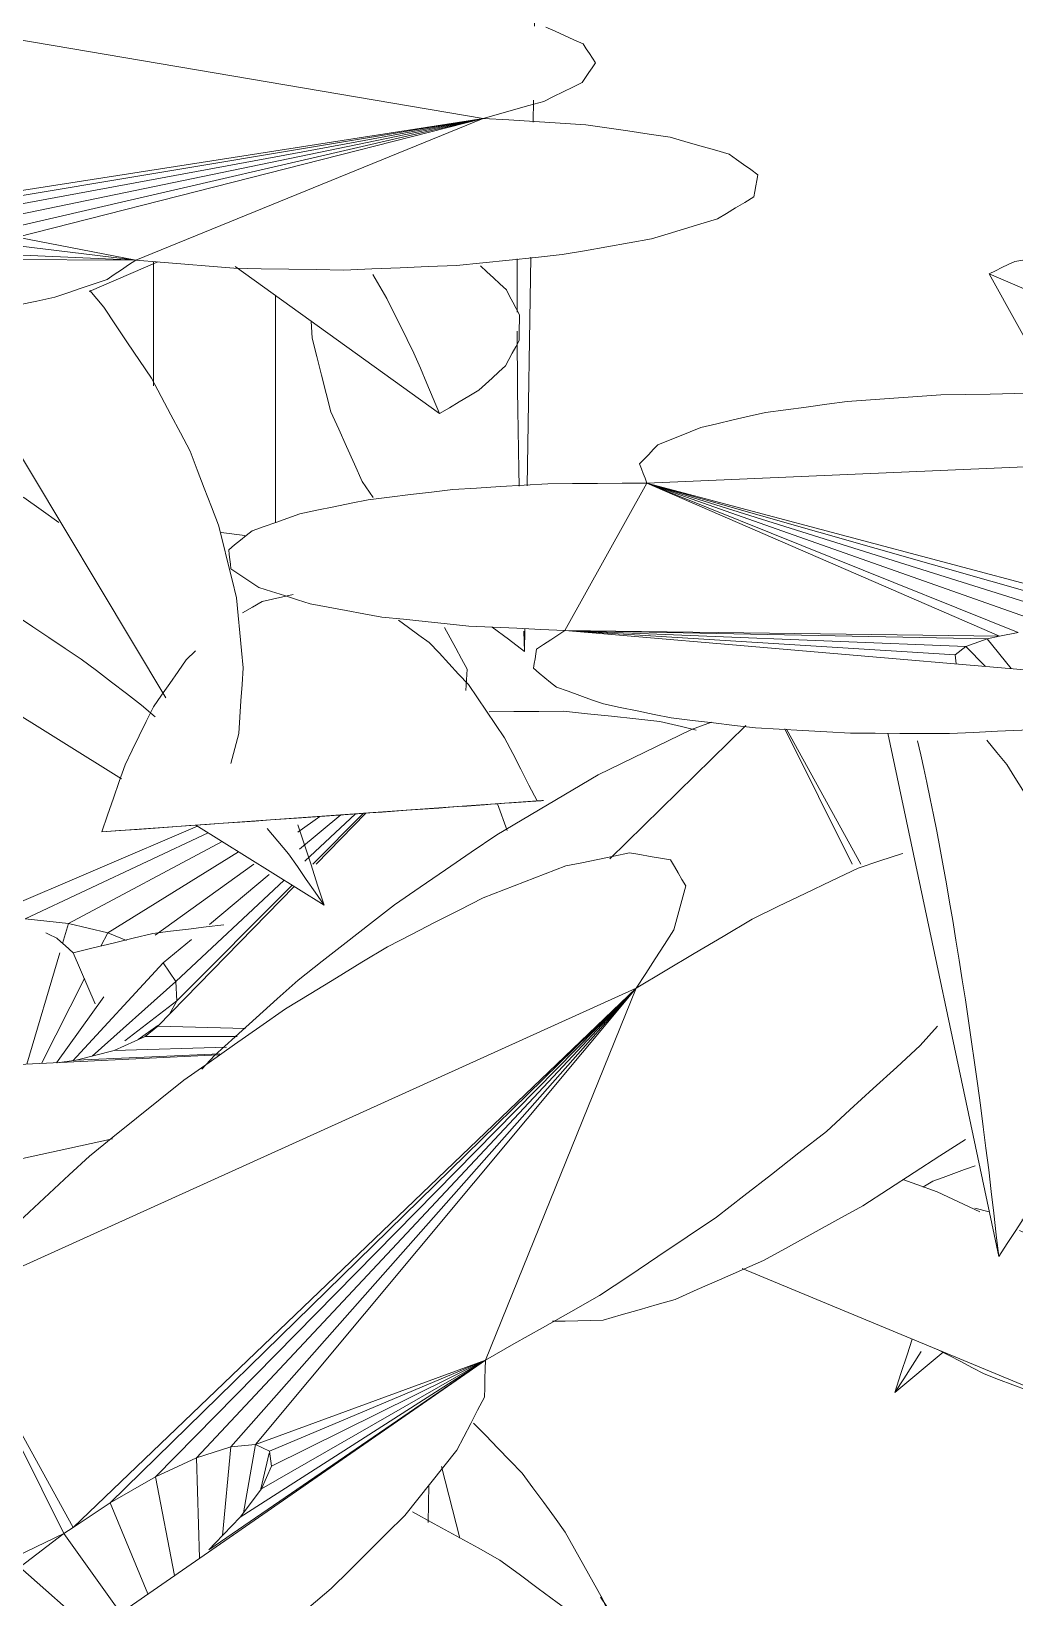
# Model space of a CAD drawing. Header units: metres. Extents: x 10.2 to 20.8, y -0.2 to 6.6.
# Drawn here: x 15.1261 to 15.1744, y 2.3314 to 2.4084 of the extents above; entities that cross this region are included whole.
import ezdxf

# ---------------------------------------------------------------- set-up
doc = ezdxf.new("R2010")
doc.units = ezdxf.units.M
for name, color, linetype, lineweight in [('Importações nas famílias', 250, 'Continuous', 5), ('Luminárias', 7, 'Continuous', 5), ('Vegetação', 7, 'Continuous', 5)]:
    doc.layers.add(name, color=color, linetype=linetype, lineweight=lineweight)

# ---------------------------------------------------------------- blocks, each defined once
blk = doc.blocks.new('Planta_pergolado_12200 - plantas pergolado_skp_Component_12-V4189-Corte 3')
at = {"layer": 'Importações nas famílias'}
for p, q in [((15.150804, 2.408606), (15.150938, 2.416777)), ((15.150728, 2.40389), (15.150745, 2.404974)), ((15.150437, 2.386036), (15.15062, 2.397265)), ((15.139823, 2.394118), (15.139883, 2.393281)), ((15.150304, 2.377902), (15.150323, 2.37902)), ((15.150304, 2.377902), (15.150269, 2.378893))]:
    blk.add_line(p, q, dxfattribs=at)
at = {"layer": 'Importações nas famílias', "flags": 128}
for points in [[(15.150938, 2.416777), (15.150129, 2.416131), (15.14932, 2.415484), (15.148512, 2.414837), (15.147703, 2.414191)], [(15.1507, 2.414945), (15.150759, 2.415403), (15.150819, 2.415861), (15.150878, 2.416319), (15.150938, 2.416777)], [(15.150491, 2.412752), (15.150543, 2.4133), (15.150595, 2.413849), (15.150647, 2.414397), (15.1507, 2.414945)], [(15.147703, 2.414191), (15.147011, 2.413448), (15.146318, 2.412706), (15.145626, 2.411963), (15.144934, 2.411221)], [(15.150312, 2.410222), (15.150357, 2.410855), (15.150401, 2.411487), (15.150446, 2.41212), (15.150491, 2.412752)], [(15.144934, 2.411221), (15.144374, 2.4104), (15.143894, 2.409695)], [(15.15024, 2.408803), (15.150276, 2.409513), (15.150312, 2.410222)], [(15.149943, 2.394553), (15.149944, 2.395485), (15.149944, 2.396417), (15.149944, 2.397173)], [(15.149979, 2.38977), (15.14997, 2.390733), (15.149961, 2.391696), (15.149952, 2.392659), (15.149943, 2.393621)], [(15.139883, 2.393281), (15.140112, 2.392377), (15.140341, 2.391474), (15.14057, 2.39057), (15.140799, 2.389667)], [(15.150049, 2.386023), (15.150034, 2.38682), (15.150016, 2.387803), (15.149998, 2.388786), (15.149979, 2.38977)], [(15.140799, 2.389667), (15.141184, 2.388811), (15.14157, 2.387956), (15.141956, 2.3871), (15.142342, 2.386245)], [(15.142342, 2.386245), (15.142875, 2.385458), (15.142877, 2.385455)], [(15.148728, 2.379098), (15.149516, 2.3785), (15.150304, 2.377902)]]:
    blk.add_lwpolyline(points, dxfattribs=at)
blk = doc.blocks.new('Planta_pergolado_12200 - plantas pergolado_skp_Component_16-V4194-Corte 3')
blk.add_blockref('Planta_pergolado_12200 - plantas pergolado_skp_Component_12-V4189-Corte 3', (0, 0))
blk = doc.blocks.new('Planta_pergolado_12200 - plantas pergolado_skp_Component_12-V4246-Corte 3')
at = {"layer": 'Importações nas famílias'}
for p, q in [((15.176937, 2.352963), (15.176366, 2.352975)), ((15.170364, 2.351883), (15.169874, 2.351593)), ((15.175717, 2.341351), (15.176538, 2.341125)), ((15.195085, 2.338851), (15.190567, 2.340861))]:
    blk.add_line(p, q, dxfattribs=at)
at = {"layer": 'Importações nas famílias', "flags": 128}
for points in [[(15.179277, 2.352507), (15.178692, 2.352621), (15.178107, 2.352735), (15.177522, 2.352849), (15.176937, 2.352963)], [(15.172456, 2.352649), (15.171933, 2.352458), (15.17141, 2.352266), (15.170887, 2.352075), (15.170364, 2.351883)], [(15.181649, 2.351647), (15.181056, 2.351862), (15.180463, 2.352077), (15.17987, 2.352292), (15.179277, 2.352507)], [(15.184026, 2.350394), (15.183432, 2.350707), (15.182837, 2.35102), (15.182243, 2.351334), (15.181649, 2.351647)], [(15.186382, 2.348761), (15.185793, 2.349169), (15.185204, 2.349577), (15.184615, 2.349985), (15.184026, 2.350394)], [(15.188692, 2.346766), (15.188115, 2.347264), (15.187537, 2.347763), (15.18696, 2.348262), (15.186382, 2.348761)], [(15.190929, 2.344431), (15.190369, 2.345015), (15.18981, 2.345598), (15.189251, 2.346182), (15.188692, 2.346766)], [(15.193068, 2.341783), (15.192533, 2.342445), (15.191998, 2.343107), (15.191463, 2.343769), (15.190929, 2.344431)], [(15.170595, 2.34363), (15.171169, 2.343327), (15.171744, 2.343025), (15.172318, 2.342722), (15.172892, 2.34242)], [(15.172892, 2.34242), (15.173599, 2.342153), (15.174305, 2.341885), (15.175011, 2.341618), (15.175717, 2.341351)], [(15.195085, 2.338851), (15.194581, 2.339584), (15.194077, 2.340317), (15.193572, 2.34105), (15.193068, 2.341783)], [(15.19208, 2.338902), (15.192947, 2.338887), (15.194016, 2.338869), (15.195085, 2.338851)]]:
    blk.add_lwpolyline(points, dxfattribs=at)
blk = doc.blocks.new('Planta_pergolado_12200 - plantas pergolado_skp_Component_12-V4247-Corte 3')
at = {"layer": 'Importações nas famílias'}
for p, q in [((15.145572, 2.33512), (15.145602, 2.336965)), ((15.144757, 2.322996), (15.144757, 2.323928)), ((15.145253, 2.315542), (15.145393, 2.324123)), ((15.145118, 2.307277), (15.145092, 2.308001)), ((15.145118, 2.307277), (15.14513, 2.307985))]:
    blk.add_line(p, q, dxfattribs=at)
at = {"layer": 'Importações nas famílias', "flags": 128}
for points in [[(15.134564, 2.324516), (15.13463, 2.323586), (15.134697, 2.322656)], [(15.144793, 2.319145), (15.144784, 2.320108), (15.144775, 2.321071), (15.144766, 2.322033), (15.144757, 2.322996)], [(15.134697, 2.322656), (15.134926, 2.321752), (15.135155, 2.320849), (15.135384, 2.319945)], [(15.144848, 2.316195), (15.14483, 2.317178), (15.144812, 2.318161), (15.144793, 2.319145)], [(15.143542, 2.308472), (15.14433, 2.307875), (15.145118, 2.307277)]]:
    blk.add_lwpolyline(points, dxfattribs=at)
blk = doc.blocks.new('Planta_pergolado_12200 - plantas pergolado_skp_Component_12-V4248-Corte 3')
at = {"layer": 'Importações nas famílias'}
for p, q in [((15.202695, 2.37003), (15.201485, 2.369021)), ((15.202695, 2.37003), (15.201717, 2.369891)), ((15.196864, 2.365166), (15.191731, 2.360884)), ((15.183978, 2.354417), (15.180926, 2.351871)), ((15.170887, 2.343496), (15.168511, 2.341514))]:
    blk.add_line(p, q, dxfattribs=at)
at = {"layer": 'Importações nas famílias', "flags": 128}
for points in [[(15.20137, 2.369542), (15.202033, 2.369786), (15.202695, 2.37003)], [(15.194936, 2.368527), (15.194001, 2.368193), (15.193067, 2.367859), (15.192132, 2.367525), (15.191197, 2.367192)], [(15.191197, 2.367192), (15.1903, 2.366765), (15.189402, 2.366339), (15.188505, 2.365912), (15.187607, 2.365486)], [(15.193969, 2.365884), (15.194755, 2.366328), (15.195541, 2.366773)], [(15.187607, 2.365486), (15.186757, 2.364971), (15.186027, 2.364529)], [(15.190685, 2.363764), (15.191506, 2.364294), (15.192327, 2.364824), (15.193148, 2.365354), (15.193969, 2.365884)], [(15.189228, 2.362712), (15.189849, 2.36316), (15.190685, 2.363764)], [(15.177715, 2.352944), (15.178481, 2.353677), (15.179246, 2.35441), (15.180012, 2.355143), (15.180778, 2.355876)], [(15.16935, 2.344134), (15.169103, 2.343363), (15.168807, 2.342438), (15.168511, 2.341514)], [(15.168511, 2.341514), (15.168943, 2.342183), (15.169374, 2.342851), (15.169806, 2.34352)]]:
    blk.add_lwpolyline(points, dxfattribs=at)
blk = doc.blocks.new('Planta_pergolado_12200 - plantas pergolado_skp_Component_17-V4250-Corte 3')
at = {"layer": 'Importações nas famílias'}
for p, q in [((15.135408, 2.383746), (15.136573, 2.383593)), ((15.140259, 2.369803), (15.139177, 2.369022)), ((15.141291, 2.369876), (15.139257, 2.368183)), ((15.142, 2.369927), (15.13951, 2.367604)), ((15.142407, 2.369956), (15.139918, 2.367458)), ((15.142515, 2.369963), (15.140069, 2.367458)), ((15.148985, 2.370423), (15.14946, 2.369106)), ((15.123578, 2.364753), (15.134249, 2.369318)), ((15.13476, 2.369), (15.125772, 2.364771)), ((15.13545, 2.36857), (15.127905, 2.364543)), ((15.136264, 2.368063), (15.129831, 2.364084)), ((15.137008, 2.367458), (15.132162, 2.363961)), ((15.137762, 2.366939), (15.13483, 2.364499)), ((15.138997, 2.36636), (15.132296, 2.359495)), ((15.138505, 2.366666), (15.133181, 2.3617)), ((15.13889, 2.366427), (15.133234, 2.36075)), ((15.125772, 2.364771), (15.127905, 2.364543)), ((15.127611, 2.363553), (15.127905, 2.364543)), ((15.127905, 2.364543), (15.129831, 2.364084)), ((15.129831, 2.364084), (15.129502, 2.363435)), ((15.129831, 2.364084), (15.130756, 2.3637)), ((15.133943, 2.363761), (15.132562, 2.362612)), ((15.125856, 2.357632), (15.127478, 2.363104)), ((15.132562, 2.362612), (15.128122, 2.357802)), ((15.132562, 2.362612), (15.133181, 2.3617)), ((15.12869, 2.361832), (15.126581, 2.357668)), ((15.133181, 2.3617), (15.129071, 2.358029)), ((15.133181, 2.3617), (15.133234, 2.36075)), ((15.127321, 2.357704), (15.129636, 2.360936)), ((15.130679, 2.358772), (15.133234, 2.36075)), ((15.133234, 2.36075), (15.132846, 2.360059)), ((15.131666, 2.358996), (15.130152, 2.358312)), ((15.132296, 2.35953), (15.131323, 2.358842)), ((15.132296, 2.359495), (15.131666, 2.358996)), ((15.131666, 2.358996), (15.136194, 2.358991)), ((15.132296, 2.359495), (15.136598, 2.359387)), ((15.130152, 2.358312), (15.128278, 2.357822)), ((15.130152, 2.358312), (15.135662, 2.358471)), ((15.135279, 2.358096), (15.123978, 2.35754)), ((15.128278, 2.357822), (15.127353, 2.357706)), ((15.128278, 2.357822), (15.135333, 2.358148)), ((15.119857, 2.351747), (15.130074, 2.353967))]:
    blk.add_line(p, q, dxfattribs=at)
at = {"layer": 'Importações nas famílias', "flags": 128}
for points in [[(15.146373, 2.379084), (15.146654, 2.378571), (15.146936, 2.378058), (15.147217, 2.377545), (15.147499, 2.377032)], [(15.147499, 2.377032), (15.147464, 2.376506), (15.14743, 2.37598)], [(15.148577, 2.374937), (15.149793, 2.374948), (15.15101, 2.374958), (15.152226, 2.374968)], [(15.152226, 2.374968), (15.153408, 2.374841), (15.154591, 2.374715), (15.155773, 2.374588), (15.156956, 2.374462)], [(15.156956, 2.374462), (15.158024, 2.374207), (15.15875, 2.374034)]]:
    blk.add_lwpolyline(points, dxfattribs=at)
blk = doc.blocks.new('Planta_pergolado_12200 - plantas pergolado_skp_Component_16-V4251-Corte 3')
for name in ['Planta_pergolado_12200 - plantas pergolado_skp_Component_17-V4250-Corte 3', 'Planta_pergolado_12200 - plantas pergolado_skp_Component_12-V4248-Corte 3', 'Planta_pergolado_12200 - plantas pergolado_skp_Component_12-V4246-Corte 3', 'Planta_pergolado_12200 - plantas pergolado_skp_Component_12-V4247-Corte 3']:
    blk.add_blockref(name, (0, 0))
blk = doc.blocks.new('Planta_pergolado_12200 - plantas pergolado_skp_-V4317-Corte 3')
for name in ['Planta_pergolado_12200 - plantas pergolado_skp_Component_16-V4194-Corte 3', 'Planta_pergolado_12200 - plantas pergolado_skp_Component_16-V4251-Corte 3']:
    blk.add_blockref(name, (0, 0))
blk = doc.blocks.new('Planta_pergolado_12200 - plantas pergolado_skp_-V4514-Corte 3')
blk.add_blockref('Planta_pergolado_12200 - plantas pergolado_skp_-V4317-Corte 3', (0, 0))
blk = doc.blocks.new('Planta_pergolado_12200 - plantas pergolado_skp_Component_12-V4792-Corte 3')
at = {"layer": 'Importações nas famílias'}
blk.add_line((15.136092, 2.3968), (15.14614, 2.389578), dxfattribs=at)
at = {"layer": 'Importações nas famílias', "flags": 128}
for points in [[(15.14942, 2.39566), (15.1491, 2.395955), (15.14878, 2.39625), (15.14846, 2.396544), (15.14814, 2.396839)], [(15.14285, 2.396405), (15.143198, 2.395815), (15.143546, 2.395225)], [(15.143546, 2.395225), (15.143879, 2.394556), (15.144213, 2.393886), (15.144546, 2.393216), (15.14488, 2.392547)], [(15.15006, 2.394429), (15.1499, 2.394737), (15.14974, 2.395045), (15.14958, 2.395352), (15.14942, 2.39566)], [(15.150044, 2.393177), (15.150048, 2.39349), (15.150052, 2.393803), (15.150056, 2.394116), (15.15006, 2.394429)], [(15.149372, 2.391931), (15.14954, 2.392243), (15.149708, 2.392554), (15.149876, 2.392865), (15.150044, 2.393177)], [(15.14488, 2.392547), (15.145195, 2.391805), (15.14551, 2.391062), (15.145825, 2.39032), (15.14614, 2.389578)], [(15.14806, 2.390722), (15.148388, 2.391024), (15.148716, 2.391327), (15.149044, 2.391629), (15.149372, 2.391931)], [(15.14614, 2.389578), (15.14662, 2.389864), (15.1471, 2.39015), (15.14758, 2.390436), (15.14806, 2.390722)]]:
    blk.add_lwpolyline(points, dxfattribs=at)
blk = doc.blocks.new('Planta_pergolado_12200 - plantas pergolado_skp_Component_12-V4774-Corte 3')
at = {"layer": 'Importações nas famílias'}
blk.add_line((15.170427, 2.521131), (15.167135, 2.527065), dxfattribs=at)
at = {"layer": 'Importações nas famílias', "flags": 128}
for points in [[(15.168396, 2.527675), (15.168081, 2.527523), (15.167765, 2.52737), (15.16745, 2.527217), (15.167135, 2.527065)], [(15.169621, 2.527872), (15.169315, 2.527823), (15.169008, 2.527774), (15.168702, 2.527725), (15.168396, 2.527675)], [(15.170795, 2.527654), (15.170502, 2.527709), (15.170208, 2.527763), (15.169914, 2.527818), (15.169621, 2.527872)], [(15.171907, 2.527022), (15.171629, 2.52718), (15.171351, 2.527338), (15.171073, 2.527496), (15.170795, 2.527654)], [(15.167135, 2.527065), (15.168055, 2.526673), (15.168975, 2.526282), (15.169895, 2.52589), (15.170815, 2.525498)], [(15.172943, 2.525984), (15.172684, 2.526243), (15.172425, 2.526503), (15.172166, 2.526762), (15.171907, 2.527022)], [(15.173892, 2.524551), (15.173654, 2.524909), (15.173417, 2.525267), (15.17318, 2.525625), (15.172943, 2.525984)], [(15.170815, 2.525498), (15.171649, 2.525075), (15.172483, 2.524651), (15.173317, 2.524228), (15.174151, 2.523804)], [(15.174317, 2.523645), (15.174105, 2.524098), (15.173892, 2.524551)], [(15.174151, 2.523804), (15.174879, 2.523359), (15.175607, 2.522914), (15.176335, 2.522468), (15.177063, 2.522023)], [(15.177063, 2.522023), (15.177669, 2.521566), (15.178274, 2.521109), (15.17888, 2.520652)]]:
    blk.add_lwpolyline(points, dxfattribs=at)
blk = doc.blocks.new('Planta_pergolado_12200 - plantas pergolado_skp_Component_12-V4793-Corte 3')
at = {"layer": 'Importações nas famílias'}
for p, q in [((15.114456, 2.389621), (15.113511, 2.389672)), ((15.103601, 2.388415), (15.106622, 2.386533)), ((15.107604, 2.385921), (15.109098, 2.38499)), ((15.117533, 2.383797), (15.118444, 2.383399)), ((15.118852, 2.378913), (15.130507, 2.37165)), ((15.131496, 2.375266), (15.132161, 2.374685)), ((15.134167, 2.36937), (15.140469, 2.365443))]:
    blk.add_line(p, q, dxfattribs=at)
at = {"layer": 'Importações nas famílias', "flags": 128}
for points in [[(15.106622, 2.389302), (15.106172, 2.38917), (15.105315, 2.388918), (15.104458, 2.388667), (15.103601, 2.388415)], [(15.118282, 2.38881), (15.117325, 2.389013), (15.116369, 2.389215), (15.115412, 2.389418), (15.114456, 2.389621)], [(15.103601, 2.388415), (15.104536, 2.38819), (15.10547, 2.387964), (15.106404, 2.387738), (15.107338, 2.387513)], [(15.120172, 2.388111), (15.119227, 2.388461), (15.118282, 2.38881)], [(15.125711, 2.385461), (15.124799, 2.385949), (15.123887, 2.386437), (15.122975, 2.386925)], [(15.127426, 2.384232), (15.126569, 2.384847), (15.125711, 2.385461)], [(15.118444, 2.383399), (15.119326, 2.382952), (15.120208, 2.382505), (15.12109, 2.382057), (15.121973, 2.38161)], [(15.121973, 2.38161), (15.122817, 2.381118), (15.123661, 2.380627), (15.124505, 2.380135), (15.125349, 2.379643)], [(15.125349, 2.379643), (15.126146, 2.379113), (15.126942, 2.378582), (15.127739, 2.378052), (15.128535, 2.377521)], [(15.128535, 2.377521), (15.129275, 2.376957), (15.130015, 2.376394), (15.130756, 2.37583), (15.131496, 2.375266)], [(15.137661, 2.369213), (15.138185, 2.368589), (15.13871, 2.367965)], [(15.140469, 2.365443), (15.140146, 2.366429), (15.139823, 2.367416), (15.139499, 2.368403), (15.139176, 2.36939)], [(15.13871, 2.367965), (15.13915, 2.367334), (15.13959, 2.366704), (15.140029, 2.366073), (15.140469, 2.365443)]]:
    blk.add_lwpolyline(points, dxfattribs=at)
blk = doc.blocks.new('Planta_pergolado_12200 - plantas pergolado_skp_Component_12-V4776-Corte 3')
at = {"layer": 'Importações nas famílias'}
blk.add_line((15.167614, 2.478803), (15.162168, 2.504515), dxfattribs=at)
at = {"layer": 'Importações nas famílias', "flags": 128}
for points in [[(15.163622, 2.504131), (15.163777, 2.50345), (15.163931, 2.502769), (15.164086, 2.502088)], [(15.168003, 2.502966), (15.167513, 2.503563), (15.167022, 2.504161)], [(15.169589, 2.500438), (15.169192, 2.50107), (15.168796, 2.501702), (15.168399, 2.502334), (15.168003, 2.502966)], [(15.164086, 2.502088), (15.164245, 2.50129), (15.164403, 2.500492), (15.164562, 2.499694), (15.16472, 2.498896)], [(15.170782, 2.497801), (15.170484, 2.49846), (15.170186, 2.49912), (15.169887, 2.499779), (15.169589, 2.500438)], [(15.16472, 2.498896), (15.164879, 2.498), (15.165038, 2.497103), (15.165197, 2.496206), (15.165356, 2.49531)], [(15.17157, 2.495083), (15.171373, 2.495763), (15.171176, 2.496442), (15.170979, 2.497122), (15.170782, 2.497801)], [(15.165356, 2.49531), (15.165511, 2.494336), (15.165666, 2.493362), (15.165821, 2.492388), (15.165977, 2.491414)], [(15.171944, 2.492316), (15.171851, 2.493008), (15.171757, 2.4937), (15.171664, 2.494391), (15.17157, 2.495083)], [(15.171899, 2.489529), (15.171911, 2.490226), (15.171922, 2.490922), (15.171933, 2.491619), (15.171944, 2.492316)], [(15.165977, 2.491414), (15.166125, 2.490385), (15.166273, 2.489356), (15.166421, 2.488328), (15.166569, 2.487299)], [(15.171436, 2.486754), (15.171552, 2.487447), (15.171668, 2.488141), (15.171784, 2.488835), (15.171899, 2.489529)], [(15.166569, 2.487299), (15.166707, 2.48624), (15.166844, 2.485181), (15.166982, 2.484121), (15.167119, 2.483062)], [(15.170561, 2.484021), (15.17078, 2.484704), (15.170999, 2.485387), (15.171218, 2.48607), (15.171436, 2.486754)], [(15.169282, 2.481361), (15.169602, 2.482026), (15.169921, 2.482691), (15.170241, 2.483356), (15.170561, 2.484021)], [(15.167119, 2.483062), (15.167243, 2.481998), (15.167367, 2.480933), (15.16749, 2.479868), (15.167614, 2.478803)], [(15.167614, 2.478803), (15.168031, 2.479443), (15.168448, 2.480082), (15.168865, 2.480721), (15.169282, 2.481361)]]:
    blk.add_lwpolyline(points, dxfattribs=at)
blk = doc.blocks.new('Planta_pergolado_12200 - plantas pergolado_skp_Component_12-V4794-Corte 3')
at = {"layer": 'Importações nas famílias'}
for p, q in [((15.134143, 2.377926), (15.133694, 2.377492)), ((15.129537, 2.369041), (15.150925, 2.370561))]:
    blk.add_line(p, q, dxfattribs=at)
at = {"layer": 'Importações nas famílias', "flags": 128}
for points in [[(15.138949, 2.380704), (15.138442, 2.380585), (15.137934, 2.380467), (15.137427, 2.380348)], [(15.137427, 2.380348), (15.136943, 2.380068), (15.136459, 2.379789)], [(15.145628, 2.37834), (15.145122, 2.378707), (15.144617, 2.379073), (15.144111, 2.37944)], [(15.147551, 2.376276), (15.14707, 2.376792), (15.14659, 2.377308), (15.146109, 2.377824), (15.145628, 2.37834)], [(15.133694, 2.377492), (15.13329, 2.376913), (15.132886, 2.376334), (15.132482, 2.375755), (15.132078, 2.375176)], [(15.149331, 2.373663), (15.148886, 2.374316), (15.148441, 2.374969), (15.147996, 2.375623), (15.147551, 2.376276)], [(15.132078, 2.375176), (15.131729, 2.374466), (15.13138, 2.373756), (15.131031, 2.373047), (15.130682, 2.372337)], [(15.150925, 2.370561), (15.150526, 2.371337), (15.150128, 2.372112), (15.149729, 2.372887), (15.149331, 2.373663)], [(15.130682, 2.372337), (15.130396, 2.371513), (15.130109, 2.370689), (15.129823, 2.369865), (15.129537, 2.369041)], [(15.149672, 2.370466), (15.149905, 2.370483), (15.150139, 2.3705), (15.150372, 2.370517), (15.150606, 2.370533)], [(15.150606, 2.370533), (15.150737, 2.370543), (15.150867, 2.370553), (15.150998, 2.370562), (15.151129, 2.370572)], [(15.151236, 2.370581), (15.151158, 2.370576), (15.15108, 2.370571), (15.151002, 2.370566), (15.150925, 2.370561)], [(15.151129, 2.370572), (15.151156, 2.370574), (15.151182, 2.370577), (15.151209, 2.370579), (15.151236, 2.370581)], [(15.139354, 2.369734), (15.14004, 2.369782), (15.140727, 2.369831), (15.141413, 2.369879), (15.1421, 2.369928)], [(15.1421, 2.369928), (15.142708, 2.369971), (15.143315, 2.370014), (15.143923, 2.370057), (15.14453, 2.3701)], [(15.14453, 2.3701), (15.145052, 2.370137), (15.145573, 2.370174), (15.146095, 2.370211), (15.146617, 2.370248)], [(15.146617, 2.370248), (15.147047, 2.370279), (15.147477, 2.370309), (15.147907, 2.37034), (15.148337, 2.370371)], [(15.148337, 2.370371), (15.148671, 2.370394), (15.149004, 2.370418), (15.149338, 2.370442), (15.149672, 2.370466)], [(15.129537, 2.369041), (15.130412, 2.369102), (15.131287, 2.369164), (15.132162, 2.369226), (15.133037, 2.369288)], [(15.133037, 2.369288), (15.133858, 2.369345), (15.134679, 2.369403), (15.1355, 2.369461), (15.136321, 2.369519)], [(15.136321, 2.369519), (15.13708, 2.369573), (15.137838, 2.369626), (15.138596, 2.36968), (15.139354, 2.369734)]]:
    blk.add_lwpolyline(points, dxfattribs=at)
blk = doc.blocks.new('Planta_pergolado_12200 - plantas pergolado_skp_Component_17-V4795-Corte 3')
at = {"layer": 'Importações nas famílias'}
for p, q in [((15.192821, 2.387735), (15.156324, 2.386165)), ((15.152298, 2.378931), (15.156324, 2.386165)), ((15.178545, 2.379185), (15.156324, 2.386165)), ((15.156324, 2.386165), (15.180739, 2.3792)), ((15.176438, 2.37906), (15.156324, 2.386165)), ((15.174563, 2.378834), (15.156324, 2.386165)), ((15.173654, 2.378646), (15.156324, 2.386165)), ((15.156324, 2.386165), (15.182871, 2.379104)), ((15.152298, 2.378931), (15.171473, 2.377727)), ((15.152298, 2.378931), (15.171993, 2.378143)), ((15.152298, 2.378931), (15.173047, 2.378521)), ((15.152298, 2.378931), (15.173654, 2.378646)), ((15.152298, 2.378931), (15.186307, 2.37603)), ((15.171993, 2.378143), (15.173047, 2.378521)), ((15.173047, 2.378521), (15.173654, 2.378646)), ((15.173047, 2.378521), (15.174223, 2.377061)), ((15.173654, 2.378646), (15.174563, 2.378834)), ((15.171473, 2.377727), (15.171993, 2.378143)), ((15.171523, 2.377299), (15.171473, 2.377727)), ((15.17294, 2.37717), (15.171993, 2.378143))]:
    blk.add_line(p, q, dxfattribs=at)
at = {"layer": 'Importações nas famílias', "flags": 128}
for points in [[(15.17076, 2.390498), (15.171973, 2.390518), (15.173186, 2.390539), (15.174399, 2.39056), (15.175613, 2.39058)], [(15.162146, 2.38963), (15.163151, 2.389766), (15.164156, 2.389902), (15.165161, 2.390038), (15.166167, 2.390174)], [(15.166167, 2.390174), (15.167315, 2.390255), (15.168463, 2.390336), (15.169611, 2.390417), (15.17076, 2.390498)], [(15.158973, 2.388903), (15.159766, 2.389085), (15.16056, 2.389267), (15.161353, 2.389448), (15.162146, 2.38963)], [(15.156863, 2.388044), (15.15739, 2.388259), (15.157918, 2.388474), (15.158445, 2.388689), (15.158973, 2.388903)], [(15.155959, 2.38711), (15.156185, 2.387343), (15.156411, 2.387577), (15.156637, 2.38781), (15.156863, 2.388044)], [(15.156324, 2.386165), (15.156233, 2.386401), (15.156142, 2.386637), (15.15605, 2.386873), (15.155959, 2.38711)], [(15.146788, 2.385855), (15.147955, 2.385924), (15.149123, 2.385993), (15.150291, 2.386063), (15.151459, 2.386132)], [(15.151459, 2.386132), (15.152675, 2.38614), (15.153891, 2.386148), (15.155108, 2.386156), (15.156324, 2.386165)], [(15.139267, 2.384659), (15.140108, 2.384832), (15.140948, 2.385006), (15.141789, 2.385179), (15.142629, 2.385352)], [(15.142629, 2.385352), (15.143669, 2.385478), (15.144709, 2.385604), (15.145748, 2.385729), (15.146788, 2.385855)], [(15.13693, 2.383822), (15.137515, 2.384031), (15.138099, 2.38424), (15.138683, 2.38445), (15.139267, 2.384659)], [(15.135778, 2.382897), (15.136066, 2.383128), (15.136354, 2.383359), (15.136642, 2.38359), (15.13693, 2.383822)], [(15.135888, 2.381949), (15.135861, 2.382186), (15.135833, 2.382423), (15.135805, 2.38266), (15.135778, 2.382897)], [(15.137254, 2.381042), (15.136913, 2.381269), (15.136571, 2.381496), (15.13623, 2.381722), (15.135888, 2.381949)], [(15.139783, 2.380237), (15.139151, 2.380439), (15.138519, 2.38064), (15.137887, 2.380841), (15.137254, 2.381042)], [(15.143301, 2.37959), (15.142422, 2.379752), (15.141542, 2.379914), (15.140662, 2.380076), (15.139783, 2.380237)], [(15.14757, 2.379144), (15.146503, 2.379256), (15.145436, 2.379367), (15.144369, 2.379479), (15.143301, 2.37959)], [(15.152298, 2.378931), (15.151116, 2.378984), (15.149934, 2.379038), (15.148752, 2.379091), (15.14757, 2.379144)], [(15.1509, 2.378019), (15.15125, 2.378247), (15.151599, 2.378475), (15.151949, 2.378703), (15.152298, 2.378931)], [(15.150756, 2.377071), (15.150792, 2.377308), (15.150828, 2.377545), (15.150864, 2.377782), (15.1509, 2.378019)], [(15.151875, 2.37615), (15.151595, 2.37638), (15.151316, 2.37661), (15.151036, 2.37684), (15.150756, 2.377071)], [(15.154183, 2.37532), (15.153606, 2.375528), (15.153029, 2.375735), (15.152452, 2.375943), (15.151875, 2.37615)], [(15.15752, 2.374638), (15.156686, 2.374808), (15.155852, 2.374979), (15.155017, 2.37515), (15.154183, 2.37532)], [(15.161661, 2.374149), (15.160626, 2.374271), (15.159591, 2.374393), (15.158556, 2.374515), (15.15752, 2.374638)], [(15.166322, 2.373887), (15.165157, 2.373952), (15.163992, 2.374018), (15.162826, 2.374083), (15.161661, 2.374149)], [(15.171187, 2.37387), (15.169971, 2.373874), (15.168755, 2.373878), (15.167539, 2.373883), (15.166322, 2.373887)], [(15.175923, 2.374099), (15.174739, 2.374042), (15.173555, 2.373985), (15.172371, 2.373927), (15.171187, 2.37387)]]:
    blk.add_lwpolyline(points, dxfattribs=at)
blk = doc.blocks.new('Planta_pergolado_12200 - plantas pergolado_skp_Component_16-V4796-Corte 3')
for name, p in [('Planta_pergolado_12200 - plantas pergolado_skp_Component_12-V4792-Corte 3', (0, 0)), ('Planta_pergolado_12200 - plantas pergolado_skp_Component_12-V4774-Corte 3', (0.005998, -0.13062)), ('Planta_pergolado_12200 - plantas pergolado_skp_Component_17-V4795-Corte 3', (0, 0)), ('Planta_pergolado_12200 - plantas pergolado_skp_Component_12-V4793-Corte 3', (0, 0)), ('Planta_pergolado_12200 - plantas pergolado_skp_Component_12-V4794-Corte 3', (0, 0)), ('Planta_pergolado_12200 - plantas pergolado_skp_Component_12-V4776-Corte 3', (0.005998, -0.13062))]:
    blk.add_blockref(name, p)
blk = doc.blocks.new('Planta_pergolado_12200 - plantas pergolado_skp_Component_12-V4821-Corte 3')
at = {"layer": 'Importações nas famílias'}
for p, q in [((15.128952, 2.395621), (15.129636, 2.394801)), ((15.132685, 2.375627), (15.121542, 2.394211))]:
    blk.add_line(p, q, dxfattribs=at)
at = {"layer": 'Importações nas famílias', "flags": 128}
for points in [[(15.129636, 2.394801), (15.130222, 2.393932), (15.130809, 2.393062), (15.131395, 2.392193), (15.131981, 2.391323)], [(15.131981, 2.391323), (15.132455, 2.390425), (15.132929, 2.389526), (15.133403, 2.388627), (15.133877, 2.387728)], [(15.133877, 2.387728), (15.134228, 2.386822), (15.134579, 2.385915), (15.13493, 2.385008), (15.135281, 2.384101)], [(15.135281, 2.384101), (15.1355, 2.383207), (15.13572, 2.382314), (15.135939, 2.38142), (15.136158, 2.380526)], [(15.136158, 2.380526), (15.136241, 2.379667), (15.136324, 2.378807), (15.136407, 2.377947), (15.13649, 2.377088)], [(15.13649, 2.377088), (15.136434, 2.376283), (15.136379, 2.375477), (15.136323, 2.374672), (15.136267, 2.373867)], [(15.136267, 2.373867), (15.136075, 2.373135), (15.135882, 2.372403)]]:
    blk.add_lwpolyline(points, dxfattribs=at)
blk = doc.blocks.new('Planta_pergolado_12200 - plantas pergolado_skp_Component_17-V4822-Corte 3')
at = {"layer": 'Importações nas famílias'}
for p, q in [((15.148284, 2.404077), (15.122056, 2.408522)), ((15.118425, 2.399415), (15.148284, 2.404077)), ((15.120127, 2.399381), (15.148284, 2.404077)), ((15.12205, 2.399229), (15.148284, 2.404077)), ((15.123634, 2.398976), (15.148284, 2.404077)), ((15.124772, 2.398641), (15.148284, 2.404077)), ((15.125385, 2.398246), (15.148284, 2.404077)), ((15.148284, 2.404077), (15.131206, 2.397121)), ((15.131206, 2.397121), (15.125385, 2.398246)), ((15.125432, 2.397819), (15.131206, 2.397121)), ((15.094424, 2.397267), (15.131206, 2.397121)), ((15.124909, 2.397388), (15.131206, 2.397121))]:
    blk.add_line(p, q, dxfattribs=at)
at = {"layer": 'Importações nas famílias', "flags": 128}
for points in [[(15.151353, 2.408559), (15.151813, 2.408352), (15.152273, 2.408144), (15.152733, 2.407937), (15.153193, 2.40773)], [(15.153193, 2.40773), (15.153346, 2.407498), (15.153499, 2.407266), (15.153652, 2.407035), (15.153805, 2.406803)], [(15.153805, 2.406803), (15.15364, 2.406563), (15.153476, 2.406323), (15.153311, 2.406082), (15.153147, 2.405842)], [(15.153147, 2.405842), (15.152676, 2.40561), (15.152205, 2.405377), (15.151735, 2.405145), (15.151264, 2.404912)], [(15.151264, 2.404912), (15.150519, 2.404704), (15.149774, 2.404495), (15.149029, 2.404286), (15.148284, 2.404077)], [(15.148284, 2.404077), (15.149543, 2.403998), (15.150801, 2.40392), (15.15206, 2.403841), (15.153318, 2.403763)], [(15.153318, 2.403763), (15.154355, 2.403611), (15.155391, 2.40346), (15.156428, 2.403309), (15.157464, 2.403158)], [(15.157464, 2.403158), (15.15819, 2.402947), (15.158916, 2.402736), (15.159641, 2.402526), (15.160367, 2.402315)], [(15.160367, 2.402315), (15.16072, 2.402063), (15.161073, 2.40181), (15.161426, 2.401558), (15.161779, 2.401305)], [(15.161779, 2.401305), (15.161729, 2.401033), (15.16168, 2.400761), (15.16163, 2.400488), (15.16158, 2.400216)], [(15.16158, 2.400216), (15.161132, 2.399947), (15.160683, 2.399678), (15.160235, 2.399409), (15.159786, 2.399139)], [(15.159786, 2.399139), (15.158978, 2.398896), (15.158169, 2.398654), (15.15736, 2.398411), (15.156551, 2.398168)], [(15.156551, 2.398168), (15.155451, 2.397972), (15.154352, 2.397776), (15.153252, 2.39758), (15.152152, 2.397384)], [(15.131206, 2.397121), (15.130855, 2.396884), (15.130504, 2.396646), (15.130153, 2.396409), (15.129802, 2.396171)], [(15.136023, 2.396718), (15.134819, 2.396819), (15.133615, 2.39692), (15.13241, 2.397021), (15.131206, 2.397121)], [(15.141429, 2.396627), (15.140078, 2.39665), (15.138726, 2.396673), (15.137375, 2.396696), (15.136023, 2.396718)], [(15.146963, 2.396856), (15.14558, 2.396798), (15.144196, 2.396741), (15.142813, 2.396684), (15.141429, 2.396627)], [(15.152152, 2.397384), (15.150855, 2.397252), (15.149557, 2.39712), (15.14826, 2.396988), (15.146963, 2.396856)], [(15.129802, 2.396171), (15.129162, 2.395951), (15.128522, 2.395731), (15.127881, 2.395511), (15.127241, 2.395291)], [(15.127241, 2.395291), (15.126355, 2.395103), (15.125469, 2.394916), (15.124582, 2.394728), (15.123696, 2.39454)]]:
    blk.add_lwpolyline(points, dxfattribs=at)
blk = doc.blocks.new('Planta_pergolado_12200 - plantas pergolado_skp_Component_16-V4823-Corte 3')
for name in ['Planta_pergolado_12200 - plantas pergolado_skp_Component_17-V4822-Corte 3', 'Planta_pergolado_12200 - plantas pergolado_skp_Component_12-V4821-Corte 3']:
    blk.add_blockref(name, (0, 0))
blk = doc.blocks.new('Planta_pergolado_12200 - plantas pergolado_skp_Component_12-V4829-Corte 3')
at = {"layer": 'Importações nas famílias'}
blk.add_line((15.129217, 2.360604), (15.128143, 2.363107), dxfattribs=at)
at = {"layer": 'Importações nas famílias', "flags": 128}
for points in [[(15.132052, 2.364049), (15.132925, 2.364157), (15.133798, 2.364265), (15.13467, 2.364372), (15.135543, 2.36448)], [(15.126792, 2.364086), (15.126926, 2.364019), (15.127061, 2.363952), (15.127196, 2.363885), (15.12733, 2.363817)], [(15.12733, 2.363817), (15.127533, 2.36364), (15.127737, 2.363462), (15.12794, 2.363285), (15.128143, 2.363107)], [(15.128143, 2.363107), (15.12912, 2.363343), (15.130097, 2.363578), (15.131075, 2.363814), (15.132052, 2.364049)]]:
    blk.add_lwpolyline(points, dxfattribs=at)
blk = doc.blocks.new('Planta_pergolado_12200 - plantas pergolado_skp_Component_12-V4831-Corte 3')
at = {"layer": 'Importações nas famílias'}
for p, q in [((15.173146, 2.350385), (15.172431, 2.350558)), ((15.175594, 2.349792), (15.174748, 2.349997)), ((15.174637, 2.34946), (15.174777, 2.349394)), ((15.195348, 2.333343), (15.161004, 2.347598))]:
    blk.add_line(p, q, dxfattribs=at)
at = {"layer": 'Importações nas famílias', "flags": 128}
for points in [[(15.168902, 2.351966), (15.169591, 2.35172), (15.170587, 2.351364)], [(15.170587, 2.351364), (15.171635, 2.350872), (15.172682, 2.350379)], [(15.179541, 2.348398), (15.178554, 2.348746), (15.177567, 2.349095), (15.176581, 2.349443), (15.175594, 2.349792)], [(15.174777, 2.349394), (15.175852, 2.348777), (15.176926, 2.348159), (15.178001, 2.347542), (15.179076, 2.346924)], [(15.183173, 2.346646), (15.182265, 2.347084), (15.181357, 2.347522), (15.180449, 2.34796), (15.179541, 2.348398)], [(15.179076, 2.346924), (15.180152, 2.346196), (15.181229, 2.345468), (15.182305, 2.344739), (15.183382, 2.344011)], [(15.18645, 2.344557), (15.18563, 2.34508), (15.184811, 2.345602), (15.183992, 2.346124), (15.183173, 2.346646)], [(15.189335, 2.342154), (15.188614, 2.342755), (15.187893, 2.343356), (15.187171, 2.343957), (15.18645, 2.344557)], [(15.183382, 2.344011), (15.184435, 2.34319), (15.185488, 2.342368), (15.186541, 2.341546), (15.187594, 2.340724)], [(15.191798, 2.339464), (15.191182, 2.340137), (15.190567, 2.340809), (15.189951, 2.341482), (15.189335, 2.342154)], [(15.187594, 2.340724), (15.188599, 2.339828), (15.189604, 2.338932), (15.190609, 2.338036), (15.191614, 2.33714)], [(15.193809, 2.336516), (15.193306, 2.337253), (15.192804, 2.33799), (15.192301, 2.338727), (15.191798, 2.339464)], [(15.191614, 2.33714), (15.192548, 2.336191), (15.193481, 2.335241), (15.194414, 2.334292), (15.195348, 2.333343)], [(15.195348, 2.333343), (15.194963, 2.334136), (15.194579, 2.334929), (15.194194, 2.335722), (15.193809, 2.336516)]]:
    blk.add_lwpolyline(points, dxfattribs=at)
blk = doc.blocks.new('Planta_pergolado_12200 - plantas pergolado_skp_Component_17-V4834-Corte 3')
at = {"layer": 'Importações nas famílias'}
for p, q in [((15.158521, 2.374074), (15.159495, 2.374421)), ((15.161183, 2.374257), (15.154508, 2.367721)), ((15.166404, 2.367458), (15.163099, 2.374094)), ((15.163177, 2.374087), (15.166841, 2.367458)), ((15.134451, 2.357383), (15.135073, 2.358054))]:
    blk.add_line(p, q, dxfattribs=at)
at = {"layer": 'Importações nas famílias', "flags": 128}
for points in [[(15.153927, 2.371833), (15.155076, 2.372393), (15.156224, 2.372954), (15.157373, 2.373514), (15.158521, 2.374074)], [(15.148946, 2.368896), (15.150192, 2.36963), (15.151437, 2.370364), (15.152682, 2.371099), (15.153927, 2.371833)], [(15.143919, 2.365461), (15.145176, 2.366319), (15.146433, 2.367178), (15.14769, 2.368037), (15.148946, 2.368896)], [(15.139187, 2.361763), (15.14037, 2.362687), (15.141553, 2.363612), (15.142736, 2.364536), (15.143919, 2.365461)], [(15.135073, 2.358054), (15.136102, 2.358981), (15.13713, 2.359908), (15.138159, 2.360836), (15.139187, 2.361763)], [(15.171975, 2.353941), (15.170713, 2.353125), (15.16945, 2.352309), (15.168188, 2.351494), (15.166925, 2.350678)], [(15.166925, 2.350678), (15.165709, 2.350008), (15.164492, 2.349338), (15.163276, 2.348668), (15.162059, 2.347998)], [(15.162059, 2.347998), (15.160972, 2.347519), (15.159885, 2.34704), (15.158797, 2.346561), (15.15771, 2.346082)], [(15.15771, 2.346082), (15.156825, 2.345827), (15.155941, 2.345572), (15.155057, 2.345317), (15.154172, 2.345061)], [(15.154172, 2.345061), (15.153551, 2.345048), (15.15293, 2.345034), (15.152309, 2.34502), (15.151688, 2.345006)]]:
    blk.add_lwpolyline(points, dxfattribs=at)
blk = doc.blocks.new('Planta_pergolado_12200 - plantas pergolado_skp_Component_16-V4835-Corte 3')
for name in ['Planta_pergolado_12200 - plantas pergolado_skp_Component_17-V4834-Corte 3', 'Planta_pergolado_12200 - plantas pergolado_skp_Component_12-V4829-Corte 3', 'Planta_pergolado_12200 - plantas pergolado_skp_Component_12-V4831-Corte 3']:
    blk.add_blockref(name, (0, 0))
blk = doc.blocks.new('Planta_pergolado_12200 - plantas pergolado_skp_Component_12-V4840-Corte 3')
at = {"layer": 'Importações nas famílias'}
for p, q in [((15.146239, 2.337869), (15.147129, 2.334354)), ((15.158346, 2.323881), (15.157846, 2.325028)), ((15.15031, 2.321796), (15.154762, 2.304221)), ((15.154828, 2.30396), (15.15532, 2.302018)), ((15.161559, 2.303073), (15.161826, 2.303875))]:
    blk.add_line(p, q, dxfattribs=at)
at = {"layer": 'Importações nas famílias', "flags": 128}
for points in [[(15.147807, 2.34001), (15.148403, 2.339395), (15.148999, 2.338779), (15.149595, 2.338164), (15.150191, 2.337548)], [(15.150191, 2.337548), (15.150721, 2.336826), (15.151252, 2.336104), (15.151782, 2.335381), (15.152312, 2.334659)], [(15.152312, 2.334659), (15.152771, 2.333838), (15.15323, 2.333016), (15.153689, 2.332195), (15.154148, 2.331374)], [(15.155314, 2.329586), (15.154563, 2.33069), (15.154038, 2.331463)], [(15.154148, 2.331374), (15.154531, 2.330463), (15.154913, 2.329551), (15.155296, 2.32864), (15.155678, 2.327729)], [(15.157846, 2.325028), (15.157213, 2.326168), (15.15658, 2.327307), (15.155947, 2.328446), (15.155314, 2.329586)], [(15.157912, 2.318199), (15.158018, 2.317294), (15.158149, 2.316178), (15.15828, 2.315061)], [(15.161273, 2.315926), (15.160917, 2.317054), (15.160717, 2.317686)], [(15.162088, 2.311594), (15.161884, 2.312677), (15.161681, 2.31376), (15.161477, 2.314843), (15.161273, 2.315926)], [(15.15828, 2.315061), (15.158324, 2.3139), (15.158367, 2.312739), (15.15841, 2.311578), (15.158453, 2.310417)], [(15.162274, 2.307545), (15.162228, 2.308557), (15.162181, 2.309569), (15.162135, 2.310582), (15.162088, 2.311594)], [(15.158453, 2.310417), (15.158408, 2.309225), (15.158362, 2.308032), (15.158317, 2.306839), (15.158272, 2.305647)], [(15.161826, 2.303875), (15.161938, 2.304792), (15.16205, 2.30571), (15.162162, 2.306628), (15.162274, 2.307545)], [(15.158272, 2.305647), (15.158138, 2.304436), (15.158005, 2.303225)]]:
    blk.add_lwpolyline(points, dxfattribs=at)
blk = doc.blocks.new('Planta_pergolado_12200 - plantas pergolado_skp_Component_16-V4842-Corte 3')
blk.add_blockref('Planta_pergolado_12200 - plantas pergolado_skp_Component_12-V4840-Corte 3', (0, 0))
blk = doc.blocks.new('Planta_pergolado_12200 - plantas pergolado_skp_Component_12-V4861-Corte 3')
at = {"layer": 'Importações nas famílias'}
blk.add_line((15.160935, 2.316768), (15.136495, 2.328333), dxfattribs=at)
at = {"layer": 'Importações nas famílias', "flags": 128}
for points in [[(15.144799, 2.335653), (15.145875, 2.33506), (15.146951, 2.334467), (15.148027, 2.333875), (15.149102, 2.333282)], [(15.149102, 2.333282), (15.150042, 2.332588), (15.150982, 2.331894), (15.151922, 2.3312), (15.152862, 2.330506)], [(15.152862, 2.330506), (15.153644, 2.329727), (15.154427, 2.328948), (15.155209, 2.32817), (15.155991, 2.327391)], [(15.155991, 2.327391), (15.156596, 2.326545), (15.157202, 2.3257), (15.157808, 2.324855), (15.158414, 2.324009)], [(15.158414, 2.324009), (15.158829, 2.323117), (15.159244, 2.322225), (15.15966, 2.321333), (15.160075, 2.32044)], [(15.160075, 2.32044), (15.16029, 2.319522), (15.160505, 2.318604), (15.16072, 2.317686), (15.160935, 2.316768)]]:
    blk.add_lwpolyline(points, dxfattribs=at)
blk = doc.blocks.new('Planta_pergolado_12200 - plantas pergolado_skp_Component_17-V4862-Corte 3')
at = {"layer": 'Importações nas famílias'}
for p, q in [((15.1558, 2.361365), (15.121972, 2.34605)), ((15.128141, 2.334887), (15.1558, 2.361365)), ((15.129959, 2.336095), (15.1558, 2.361365)), ((15.132182, 2.337364), (15.1558, 2.361365)), ((15.134201, 2.338302), (15.1558, 2.361365)), ((15.135879, 2.338846), (15.1558, 2.361365)), ((15.137101, 2.33896), (15.1558, 2.361365)), ((15.1558, 2.361365), (15.148391, 2.343105)), ((15.1706, 2.359507), (15.169749, 2.358544)), ((15.127683, 2.334583), (15.121972, 2.34605)), ((15.121972, 2.34605), (15.128141, 2.334887)), ((15.109983, 2.316504), (15.148391, 2.343105)), ((15.134795, 2.33379), (15.148391, 2.343105)), ((15.148391, 2.343105), (15.136335, 2.335384)), ((15.148391, 2.343105), (15.137101, 2.33896)), ((15.148391, 2.343105), (15.137388, 2.336783)), ((15.137785, 2.338634), (15.148391, 2.343105)), ((15.137883, 2.337892), (15.148391, 2.343105)), ((15.132182, 2.337364), (15.134201, 2.338302)), ((15.134201, 2.338302), (15.135879, 2.338846)), ((15.13434, 2.333392), (15.134201, 2.338302)), ((15.135472, 2.334491), (15.135879, 2.338846)), ((15.135879, 2.338846), (15.137101, 2.33896)), ((15.136497, 2.335599), (15.137101, 2.33896)), ((15.137785, 2.338634), (15.137101, 2.33896)), ((15.137352, 2.336783), (15.137762, 2.338536)), ((15.137883, 2.337892), (15.137785, 2.338634)), ((15.137388, 2.336783), (15.137883, 2.337892)), ((15.129959, 2.336095), (15.132182, 2.337364)), ((15.133115, 2.332525), (15.132182, 2.337364)), ((15.136335, 2.335384), (15.137388, 2.336783)), ((15.128141, 2.334887), (15.129959, 2.336095)), ((15.131811, 2.331622), (15.129959, 2.336095)), ((15.135105, 2.334111), (15.136335, 2.335384)), ((15.093655, 2.318324), (15.127683, 2.334583)), ((15.125511, 2.33293), (15.127683, 2.334583)), ((15.127683, 2.334583), (15.128141, 2.334887)), ((15.130466, 2.33069), (15.127683, 2.334583)), ((15.135105, 2.334111), (15.134795, 2.33379)), ((15.129114, 2.329754), (15.125511, 2.33293))]:
    blk.add_line(p, q, dxfattribs=at)
at = {"layer": 'Importações nas famílias', "flags": 128}
for points in [[(15.152335, 2.367366), (15.15312, 2.367526), (15.153905, 2.367685), (15.154691, 2.367845), (15.155476, 2.368005)], [(15.155476, 2.368005), (15.155979, 2.367921), (15.156481, 2.367837), (15.156984, 2.367754), (15.157487, 2.36767)], [(15.157487, 2.36767), (15.157672, 2.367348), (15.157858, 2.367027), (15.158044, 2.366705), (15.15823, 2.366383)], [(15.166696, 2.367261), (15.167762, 2.367611), (15.168829, 2.367961), (15.168902, 2.367985)], [(15.148277, 2.365796), (15.149291, 2.366188), (15.150306, 2.366581), (15.15132, 2.366973), (15.152335, 2.367366)], [(15.161494, 2.364758), (15.162794, 2.365384), (15.164095, 2.36601), (15.165395, 2.366635), (15.166696, 2.367261)], [(15.15823, 2.366383), (15.158086, 2.365846), (15.157942, 2.365308), (15.157798, 2.364771), (15.157654, 2.364233)], [(15.143579, 2.363402), (15.144754, 2.364), (15.145928, 2.364599), (15.147103, 2.365197), (15.148277, 2.365796)], [(15.1558, 2.361365), (15.157224, 2.362213), (15.158647, 2.363062), (15.160071, 2.36391), (15.161494, 2.364758)], [(15.157654, 2.364233), (15.157191, 2.363516), (15.156727, 2.362799), (15.156264, 2.362082), (15.1558, 2.361365)], [(15.138562, 2.360347), (15.139816, 2.361111), (15.141071, 2.361875), (15.142325, 2.362638), (15.143579, 2.363402)], [(15.133566, 2.35684), (15.134815, 2.357717), (15.136064, 2.358594), (15.137313, 2.359471), (15.138562, 2.360347)], [(15.169749, 2.358544), (15.168598, 2.35749), (15.167447, 2.356436), (15.166297, 2.355383), (15.165146, 2.354329)], [(15.128933, 2.35312), (15.130092, 2.35405), (15.13125, 2.35498), (15.132408, 2.35591), (15.133566, 2.35684)], [(15.165146, 2.354329), (15.163794, 2.353276), (15.162442, 2.352223), (15.161091, 2.35117), (15.159739, 2.350117)], [(15.124979, 2.349439), (15.125967, 2.35036), (15.126956, 2.35128), (15.127945, 2.3522), (15.128933, 2.35312)], [(15.159739, 2.350117), (15.158302, 2.349154), (15.156865, 2.348191), (15.155428, 2.347228), (15.15399, 2.346266)], [(15.15399, 2.346266), (15.15259, 2.345475), (15.151191, 2.344685), (15.149791, 2.343895), (15.148391, 2.343105)], [(15.148391, 2.343105), (15.148379, 2.34265), (15.148367, 2.342195), (15.148355, 2.341741), (15.148343, 2.341286)], [(15.148343, 2.341286), (15.148005, 2.340635), (15.147667, 2.339985), (15.147328, 2.339334), (15.14699, 2.338684)], [(15.14699, 2.338684), (15.146349, 2.337882), (15.145707, 2.337081), (15.145065, 2.336279), (15.144424, 2.335477)], [(15.144424, 2.335477), (15.143523, 2.334579), (15.142621, 2.33368), (15.14172, 2.332782), (15.140819, 2.331884)], [(15.140819, 2.331884), (15.13972, 2.33095), (15.13862, 2.330016), (15.137521, 2.329082), (15.136422, 2.328149)]]:
    blk.add_lwpolyline(points, dxfattribs=at)
blk = doc.blocks.new('Planta_pergolado_12200 - plantas pergolado_skp_Component_16-V4863-Corte 3')
for name in ['Planta_pergolado_12200 - plantas pergolado_skp_Component_17-V4862-Corte 3', 'Planta_pergolado_12200 - plantas pergolado_skp_Component_12-V4861-Corte 3']:
    blk.add_blockref(name, (0, 0))
blk = doc.blocks.new('Planta_pergolado_12200 - plantas pergolado_skp_-V4876-Corte 3')
at = {"layer": 'Importações nas famílias'}
blk.add_line((15.128916, 2.395579), (15.132297, 2.39703), dxfattribs=at)
for name in ['Planta_pergolado_12200 - plantas pergolado_skp_Component_16-V4835-Corte 3', 'Planta_pergolado_12200 - plantas pergolado_skp_Component_16-V4863-Corte 3', 'Planta_pergolado_12200 - plantas pergolado_skp_Component_16-V4842-Corte 3']:
    blk.add_blockref(name, (0, 0))
blk = doc.blocks.new('Planta_pergolado_12200 - plantas pergolado_skp_-V4877-Corte 3')
for name in ['Planta_pergolado_12200 - plantas pergolado_skp_-V4876-Corte 3', 'Planta_pergolado_12200 - plantas pergolado_skp_Component_16-V4823-Corte 3', 'Planta_pergolado_12200 - plantas pergolado_skp_Component_16-V4796-Corte 3']:
    blk.add_blockref(name, (0, 0))
blk = doc.blocks.new('Planta_pergolado_12200 - plantas pergolado_skp_-V5113-Corte 3')
blk.add_blockref('Planta_pergolado_12200 - plantas pergolado_skp_-V4877-Corte 3', (0, 0))
blk = doc.blocks.new('Planta_pergolado_12200 - Planta_pergolado_12200-V5114-Corte 3')
for name in ['Planta_pergolado_12200 - plantas pergolado_skp_-V4514-Corte 3', 'Planta_pergolado_12200 - plantas pergolado_skp_-V5113-Corte 3']:
    blk.add_blockref(name, (0, 0))
blk = doc.blocks.new('MIRAMAR C - MIRAMAR C-3132907-Corte 3')
at = {"layer": 'Luminárias', "color": 250}
for p, q in [((15.132077, 2.397049), (15.132077, 2.390948)), ((15.138077, 2.38424), (15.138077, 2.395374))]:
    blk.add_line(p, q, dxfattribs=at)

msp = doc.modelspace()

# ---------------------------------------------------------------- block references
at = {"layer": 'Luminárias', "color": 250}
msp.add_blockref('MIRAMAR C - MIRAMAR C-3132907-Corte 3', (0, 0), dxfattribs=at)
at = {"layer": 'Vegetação', "color": 250}
msp.add_blockref('Planta_pergolado_12200 - Planta_pergolado_12200-V5114-Corte 3', (0, 0), dxfattribs=at)

doc.saveas('drawing.dxf')
